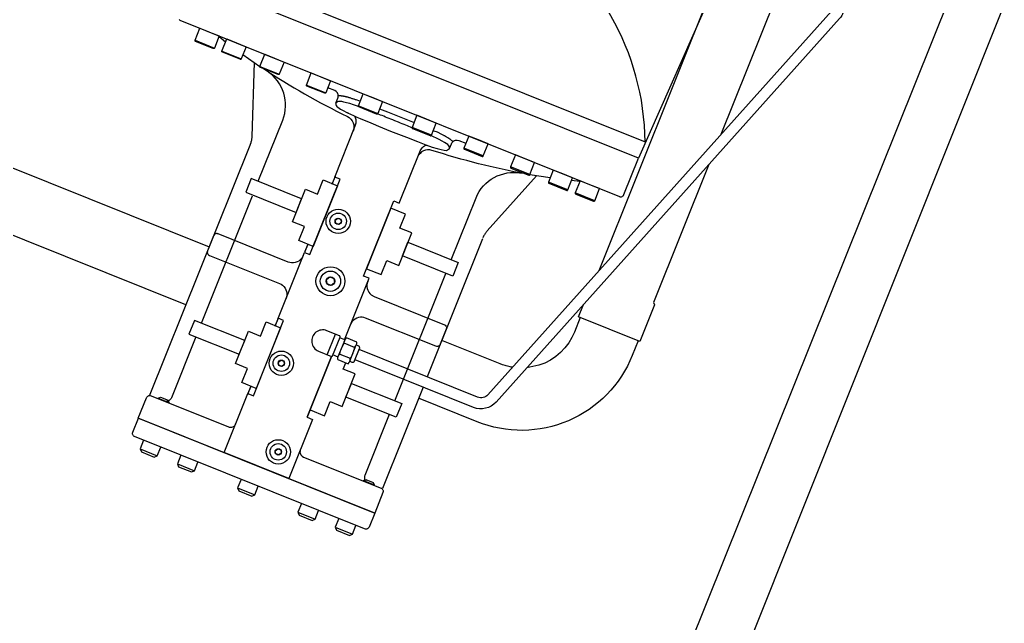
# Model space of a CAD drawing. Extents: x 23618587 to 48466785, y 42305484 to 86624613.
# Drawn here: x 24361149 to 24361972, y 43355359 to 43355863 of the extents above; entities that cross this region are included whole.
import ezdxf

# ---------------------------------------------------------------- set-up
doc = ezdxf.new("R2010")
doc.units = 0
doc.header["$MEASUREMENT"] = 0
doc.layers.add('AC-W', color=7, linetype='CONTINUOUS')
doc.layers.add('楼控', color=1, linetype='CONTINUOUS')

msp = doc.modelspace()

# ---------------------------------------------------------------- linework, layer by layer
at = {"layer": 'AC-W', "color": 7, "ltscale": 300}
msp.add_arc((24162246.90911, 42870268.06754), 513099.72014, 62.6224147924, 75.1443656534, dxfattribs=at)
at = {"layer": 'AC-W', "color": 7}
for centre, radius, start, end in [((24148759.7883, 42835660.74182), 530172.67138, 79.4743453433, 79.4743453433), ((24148766.30591, 42835659.45113), 530172.67138, 78.1227654299, 78.1227654299), ((24148779.34207, 42835656.52904), 530172.67138, 76.2090487924, 76.2090487924), ((24148685.34615, 42835267.72991), 565472.67138, 66.8927523705, 67.9826562671)]:
    msp.add_arc(centre, radius, start, end, dxfattribs=at)
at = {"layer": '楼控', "color": 7}
msp.add_line((24361466.44404, 43354609.90953), (24362682.76996, 43357652.81608), dxfattribs=at)
at = {"layer": '楼控'}
for p, q in [((24361481.22589, 43354771.84552), (24362570.41506, 43357485.40293)), ((24361299.31803, 43355910.44457), (24361672.1177, 43355760.92065)), ((24361616.45349, 43355614.80545), (24361620.55355, 43355625.02789)), ((24361421.14564, 43355595.50316), (24361416.87869, 43355597.21457)), ((24361415.56298, 43355581.58421), (24361421.00836, 43355595.16089)), ((24361429.29796, 43355589.21369), (24361420.60432, 43355592.70057)), ((24361425.23779, 43355577.7038), (24361430.69233, 43355591.3033)), ((24361415.4257, 43355581.24194), (24361411.15874, 43355582.95335)), ((24361416.97101, 43355583.64185), (24361425.66465, 43355580.15497)), ((24361419.70756, 43355571.04819), (24361421.86741, 43355576.43323))]:
    msp.add_line(p, q, dxfattribs=at)
for points in [[(24361893.03459, 43356173.69133), (24361934.9968, 43356156.86096, -0.414768), (24361944.40819, 43356134.88852), (24361837.78842, 43355869.05939, -0.087486), (24361834.70219, 43355864.0724), (24361547.55134, 43355543.53243, -0.315294), (24361528.67428, 43355539.13085), (24361429.64437, 43355578.85014)], [(24361889.60262, 43356165.1346), (24361931.58765, 43356148.29508, -0.415003), (24361935.85145, 43356138.32048), (24361829.23169, 43355872.49136, -0.087478), (24361827.8189, 43355870.22373), (24361540.66805, 43355549.68375, -0.315303), (24361532.10625, 43355547.68758), (24361433.07634, 43355587.40687)], [(24361672.15431, 43355761.01193, 0.259028), (24361567.49255, 43355944.33341, 0.463074), (24361553.49099, 43355939.67163), (24361552.31039, 43355936.72811, -1), (24361507.40467, 43355954.73907), (24361508.58526, 43355957.68259, 0.463019), (24361501.68558, 43355970.72753, 0.259116), (24361299.31803, 43355910.44457)], [(24361348.69944, 43355728.05125), (24361369.14481, 43355779.02656, 0.357248), (24361356.24957, 43355819.98477)], [(24361353.03762, 43355822.14716, 0.031959), (24361423.2466, 43355782.22652, -0.395128), (24361428.0469, 43355769.89116)], [(24361288.18576, 43355624.72656), (24360986.14455, 43355745.87041, -1), (24361005.59236, 43355794.35855), (24361307.63357, 43355673.21471)], [(24361572.40939, 43355734.16069, -0.032011), (24361493.93661, 43355753.8739, 0.395131), (24361481.9429, 43355748.27435)], [(24361510.11288, 43355662.51628), (24361530.8328, 43355714.17612, -0.357306), (24361568.45651, 43355734.872)], [(24361406.03713, 43355603.20524, 1), (24361399.1732, 43355586.09177), (24361409.87482, 43355581.79953), (24361409.87482, 43355581.79953), (24361409.96609, 43355581.76292), (24361410.09848, 43355581.7628), (24361410.1989, 43355581.74901), (24361410.34045, 43355581.7717), (24361410.45918, 43355581.80355), (24361410.56424, 43355581.86736), (24361410.67845, 43355581.954), (24361410.73788, 43355582.03612), (24361410.86588, 43355582.22317), (24361417.1624, 43355597.92192), (24361417.1624, 43355597.92192), (24361417.17619, 43355598.02235), (24361417.19913, 43355598.14559), (24361417.22207, 43355598.26883), (24361417.19022, 43355598.38756), (24361417.15838, 43355598.50629), (24361417.09456, 43355598.61135), (24361417.00793, 43355598.72556), (24361416.93496, 43355598.8078), (24361416.73875, 43355598.91299), (24361406.03713, 43355603.20524)], [(24361420.60432, 43355592.70057, -0.223507), (24361422.42555, 43355597.24134)], [(24361416.98932, 43355583.68748, -0.107708), (24361420.62262, 43355592.74621)], [(24361425.66465, 43355580.15497, 0.107703), (24361429.29796, 43355589.21369)], [(24361429.29796, 43355589.21369, 0.223483), (24361431.11919, 43355593.75447)], [(24361666.31072, 43355594.80852), (24361661.4236, 43355582.62373, -0.414214), (24361531.62596, 43355527.13961), (24361482.77273, 43355546.73385)], [(24361415.15893, 43355579.12389, -0.223397), (24361416.97101, 43355583.64185)], [(24361423.85257, 43355575.63701, 0.223397), (24361425.66465, 43355580.15497)]]:
    msp.add_lwpolyline(points, format="xyb", dxfattribs=at)
for points in [[(24361654.46367, 43355716.90483), (24361666.70892, 43355747.43525), (24361293.90925, 43355896.95917)], [(24361633.57289, 43355653.39363), (24361728.2311, 43355889.39969)], [(24361729.32185, 43355889.01519), (24361666.70892, 43355747.43525)], [(24361780.61796, 43355879.67233), (24361735.48989, 43355767.15701)], [(24361282.52371, 43355863.09071), (24361283.27658, 43355862.6563), (24361354.58268, 43355834.05658), (24361650.69122, 43355715.29224), (24361650.69122, 43355715.29224), (24361651.1111, 43355715.15032), (24361651.53561, 43355715.08601), (24361651.98758, 43355715.09015), (24361652.467, 43355715.16275), (24361652.9191, 43355715.29929), (24361653.33019, 43355715.53173), (24361653.71395, 43355715.82812), (24361654.02926, 43355716.15196), (24361654.46367, 43355716.90483)], [(24361308.04773, 43355852.69451), (24361316.12528, 43355849.45473), (24361312.07098, 43355839.34638), (24361312.07098, 43355839.34638), (24361312.03438, 43355839.25511), (24361311.9658, 43355839.15017), (24361311.88356, 43355839.0772), (24361311.80131, 43355839.00424), (24361311.67343, 43355838.94957), (24361311.57752, 43355838.90857), (24361311.46795, 43355838.89955), (24361311.33555, 43355838.89967), (24361311.14386, 43355838.95007), (24361296.31219, 43355844.89881), (24361296.31219, 43355844.89881), (24361296.22092, 43355844.93542), (24361296.11598, 43355845.00399), (24361296.04301, 43355845.08624), (24361295.97004, 43355845.16848), (24361295.90623, 43355845.27354), (24361295.87438, 43355845.39227), (24361295.86535, 43355845.50185), (24361295.85633, 43355845.61142), (24361295.91587, 43355845.82594), (24361299.97017, 43355855.93429), (24361308.04773, 43355852.69451)], [(24361295.89306, 43355845.83509), (24361312.07098, 43355839.34638)], [(24361315.91479, 43355848.92992), (24361321.47587, 43355844.63335)], [(24361330.50059, 43355843.68903), (24361338.57814, 43355840.44925), (24361334.52385, 43355830.3409), (24361334.52385, 43355830.3409), (24361334.48724, 43355830.24963), (24361334.41866, 43355830.14469), (24361334.33642, 43355830.07172), (24361334.25417, 43355829.99876), (24361334.14911, 43355829.93494), (24361334.03039, 43355829.90309), (24361333.92081, 43355829.89407), (24361333.78842, 43355829.89419), (24361333.59672, 43355829.94459), (24361318.76505, 43355835.89333), (24361318.76505, 43355835.89333), (24361318.67378, 43355835.92994), (24361318.56884, 43355835.99851), (24361318.49588, 43355836.08076), (24361318.42291, 43355836.163), (24361318.35909, 43355836.26806), (24361318.32725, 43355836.38679), (24361318.2954, 43355836.50552), (24361318.30919, 43355836.60594), (24361318.34592, 43355836.82961), (24361322.40022, 43355846.93796), (24361330.50059, 43355843.68903)], [(24361318.34592, 43355836.82961), (24361334.52385, 43355830.3409)], [(24361345.37728, 43355827.28571), (24361343.37475, 43355765.49625), (24361343.37475, 43355765.49625), (24361343.34216, 43355764.82062), (24361343.28675, 43355764.15413), (24361343.20853, 43355763.4968), (24361343.09834, 43355762.82581), (24361342.98814, 43355762.15481), (24361342.82316, 43355761.4793), (24361342.64451, 43355760.83576), (24361342.46587, 43355760.19222), (24361342.00815, 43355758.91893), (24361341.66953, 43355758.07467), (24361257.65498, 43355548.60588)], [(24361335.95155, 43355833.9005), (24361350.10851, 43355824.09015)], [(24361362.26318, 43355830.94957), (24361370.34073, 43355827.70979), (24361366.28643, 43355817.60144), (24361366.28643, 43355817.60144), (24361366.24983, 43355817.51017), (24361366.18125, 43355817.40523), (24361366.09901, 43355817.33226), (24361365.99394, 43355817.26845), (24361365.88888, 43355817.20463), (24361365.79297, 43355817.16363), (24361365.66058, 43355817.16376), (24361365.551, 43355817.15473), (24361365.33649, 43355817.21428), (24361350.52764, 43355823.15387), (24361350.52764, 43355823.15387), (24361350.41355, 43355823.19963), (24361350.33143, 43355823.25905), (24361350.25846, 43355823.3413), (24361350.18549, 43355823.42354), (24361350.12168, 43355823.5286), (24361350.08983, 43355823.64733), (24361350.05799, 43355823.76606), (24361350.07178, 43355823.86648), (24361350.10851, 43355824.09015), (24361354.1628, 43355834.1985), (24361362.26318, 43355830.94957)], [(24361350.10851, 43355824.09015), (24361366.28643, 43355817.60144)], [(24361401.14496, 43355815.35471), (24361409.22252, 43355812.11494), (24361405.16822, 43355802.00659), (24361405.16822, 43355802.00659), (24361405.13161, 43355801.91531), (24361405.06304, 43355801.81038), (24361404.98079, 43355801.73741), (24361404.89855, 43355801.66444), (24361404.79349, 43355801.60062), (24361404.67476, 43355801.56878), (24361404.56519, 43355801.55975), (24361404.45561, 43355801.55072), (24361404.2411, 43355801.61027), (24361389.40943, 43355807.55901), (24361389.40943, 43355807.55901), (24361389.31816, 43355807.59562), (24361389.23604, 43355807.65505), (24361389.14025, 43355807.74644), (24361389.06728, 43355807.82869), (24361389.00347, 43355807.93375), (24361388.97162, 43355808.05247), (24361388.96259, 43355808.16205), (24361388.95356, 43355808.27163), (24361389.01311, 43355808.48614), (24361393.06741, 43355818.59449), (24361401.14496, 43355815.35471)], [(24361389.01311, 43355808.48614), (24361405.16822, 43355802.00659)], [(24361413.65619, 43355793.38394), (24361415.32184, 43355797.5368), (24361415.32184, 43355797.5368), (24361415.53246, 43355798.19401), (24361415.63814, 43355798.9198), (24361415.65254, 43355799.68219), (24361415.54371, 43355800.46752), (24361415.27051, 43355801.23931), (24361414.91507, 43355801.93813), (24361414.4226, 43355802.55947), (24361413.8707, 43355803.0987), (24361412.62048, 43355803.81205), (24361406.82472, 43355806.13664)], [(24361432.43054, 43355790.46287), (24361428.43264, 43355791.85446), (24361425.18773, 43355792.94403), (24361422.53145, 43355793.71805), (24361420.34519, 43355794.27705), (24361418.52853, 43355794.63484), (24361417.02669, 43355794.7869), (24361415.826, 43355794.7652), (24361414.86251, 43355794.5424), (24361413.65619, 43355793.38394), (24361413.65619, 43355793.38394), (24361413.50488, 43355792.67646), (24361413.60468, 43355792.0007), (24361413.92364, 43355791.343), (24361414.46626, 43355790.64857), (24361415.23255, 43355789.9174), (24361416.24532, 43355789.14036), (24361417.52739, 43355788.30827), (24361419.11525, 43355787.38004), (24361423.40001, 43355785.18469)], [(24361415.65706, 43355799.6274), (24361415.84424, 43355799.63179), (24361416.03142, 43355799.63618), (24361416.19578, 43355799.64972), (24361416.37381, 43355799.6313), (24361416.561, 43355799.63569), (24361416.74818, 43355799.64008), (24361416.90339, 43355799.6308), (24361417.09057, 43355799.63519), (24361417.44663, 43355799.59834), (24361417.44663, 43355799.59834), (24361417.62466, 43355799.57991), (24361417.81184, 43355799.5843), (24361417.98987, 43355799.56587), (24361418.1679, 43355799.54744), (24361418.33678, 43355799.5062), (24361418.51481, 43355799.48777), (24361418.69284, 43355799.46934), (24361418.84805, 43355799.46007), (24361419.19495, 43355799.4004), (24361419.19495, 43355799.4004), (24361419.56468, 43355799.33157), (24361419.88877, 43355799.28105), (24361420.21286, 43355799.23053), (24361420.50498, 43355799.16634), (24361420.80625, 43355799.12497), (24361421.09837, 43355799.06079), (24361421.36767, 43355799.00575), (24361421.62782, 43355798.9279), (24361422.11163, 43355798.81331), (24361422.11163, 43355798.81331), (24361422.57263, 43355798.70788), (24361423.02447, 43355798.57963), (24361423.43068, 43355798.46968), (24361423.81407, 43355798.36889), (24361424.18831, 43355798.24528), (24361424.51692, 43355798.13997), (24361424.84552, 43355798.03466), (24361425.1513, 43355797.9385), (24361425.69894, 43355797.71886), (24361425.69894, 43355797.71886), (24361426.36529, 43355797.53106), (24361427.00883, 43355797.35241), (24361427.6204, 43355797.16009), (24361428.20916, 43355796.97693), (24361428.75227, 43355796.81207), (24361429.26342, 43355796.63355), (24361429.77457, 43355796.45503), (24361430.24008, 43355796.29481), (24361431.11631, 43355795.96985), (24361433.97332, 43355795.03586)], [(24361444.52189, 43355797.95693), (24361452.59944, 43355794.71716), (24361448.54515, 43355784.6088), (24361448.54515, 43355784.6088), (24361448.50854, 43355784.51753), (24361448.43996, 43355784.41259), (24361448.35772, 43355784.33963), (24361448.27547, 43355784.26666), (24361448.17041, 43355784.20284), (24361448.05168, 43355784.171), (24361447.94211, 43355784.16197), (24361447.83253, 43355784.15294), (24361447.61802, 43355784.21249), (24361432.78635, 43355790.16123), (24361432.78635, 43355790.16123), (24361432.69508, 43355790.19784), (24361432.61296, 43355790.25726), (24361432.51717, 43355790.34866), (24361432.44421, 43355790.4309), (24361432.38039, 43355790.53596), (24361432.34854, 43355790.65469), (24361432.33952, 43355790.76427), (24361432.33049, 43355790.87384), (24361432.39004, 43355791.08836), (24361436.44433, 43355801.19671), (24361444.52189, 43355797.95693)], [(24361432.39004, 43355791.08836), (24361448.54515, 43355784.6088)], [(24361450.19249, 43355788.71603), (24361456.8097, 43355786.06198), (24361476.22777, 43355778.2737), (24361478.94311, 43355777.18463)], [(24361365.09091, 43355612.92648), (24361387.42157, 43355668.60228), (24361391.9167, 43355666.79935), (24361417.13937, 43355729.68562), (24361412.64423, 43355731.48855), (24361429.83152, 43355774.34066), (24361429.83152, 43355774.34066), (24361430.12902, 43355775.14844), (24361430.3261, 43355775.97001), (24361430.48669, 43355776.8327), (24361430.56052, 43355777.67721), (24361430.55675, 43355778.52636), (24361430.47537, 43355779.38015), (24361430.30724, 43355780.21576), (24361430.08883, 43355780.99206), (24361429.42822, 43355782.44901)], [(24361424.31273, 43355784.81861), (24361423.40001, 43355785.18469), (24361423.40001, 43355785.18469), (24361425.74099, 43355784.08683), (24361428.25084, 43355782.94773), (24361430.99802, 43355781.73992), (24361434.00535, 43355780.45426), (24361437.26368, 43355779.06794), (24361440.8278, 43355777.58545), (24361444.757, 43355775.95653), (24361449.11974, 43355774.15373), (24361459.37867, 43355770.01255), (24361459.37867, 43355770.01255), (24361472.51729, 43355764.79584), (24361481.87277, 43355761.17595), (24361488.78222, 43355758.5901), (24361494.11272, 43355756.69052), (24361498.27047, 43355755.36727), (24361501.56578, 43355754.46939), (24361504.17667, 43355753.97847), (24361506.20357, 43355753.8807), (24361508.57887, 43355755.31199), (24361508.57887, 43355755.31199), (24361508.7303, 43355756.15186), (24361508.52105, 43355756.95099), (24361507.9877, 43355757.80063), (24361507.11196, 43355758.65516), (24361505.92128, 43355759.58303), (24361504.36088, 43355760.57972), (24361502.39427, 43355761.68636), (24361499.93018, 43355762.93955), (24361492.98938, 43355766.1737)], [(24361477.24073, 43355772.80809), (24361475.97208, 43355773.34342), (24361474.67145, 43355773.86508), (24361473.35716, 43355774.41871), (24361471.98809, 43355774.96782), (24361470.57337, 43355775.53524), (24361469.11302, 43355776.12096), (24361467.60704, 43355776.72499), (24361466.08739, 43355777.36098), (24361462.84724, 43355778.66056), (24361462.84724, 43355778.66056), (24361461.20435, 43355779.31949), (24361459.62991, 43355779.95098), (24361458.07829, 43355780.57331), (24361456.5723, 43355781.17733), (24361455.13477, 43355781.7539), (24361453.72006, 43355782.32132), (24361452.32816, 43355782.87959), (24361451.00472, 43355783.4104), (24361448.42629, 43355784.44456)], [(24361489.42761, 43355779.94597), (24361481.35006, 43355783.18575), (24361477.29576, 43355773.0774), (24361477.29576, 43355773.0774), (24361477.25916, 43355772.98612), (24361477.23621, 43355772.86288), (24361477.24524, 43355772.75331), (24361477.25427, 43355772.64373), (24361477.30894, 43355772.51585), (24361477.34993, 43355772.41994), (24361477.4229, 43355772.3377), (24361477.51869, 43355772.2463), (24361477.7149, 43355772.14112), (24361492.52375, 43355766.20153), (24361492.52375, 43355766.20153), (24361492.61502, 43355766.16492), (24361492.73826, 43355766.14198), (24361492.84784, 43355766.15101), (24361492.95741, 43355766.16004), (24361493.07614, 43355766.19188), (24361493.1812, 43355766.2557), (24361493.28626, 43355766.31951), (24361493.34569, 43355766.40163), (24361493.47369, 43355766.58869), (24361497.52799, 43355776.69704), (24361489.42761, 43355779.94597)], [(24361493.47369, 43355766.58869), (24361477.29576, 43355773.0774)], [(24361495.05697, 43355770.5362), (24361495.55897, 43355770.33485), (24361498.29712, 43355769.23663), (24361498.29712, 43355769.23663), (24361498.80363, 43355768.9805), (24361499.31014, 43355768.72437), (24361499.81665, 43355768.46824), (24361500.33682, 43355768.18014), (24361500.86615, 43355767.91485), (24361501.39548, 43355767.64957), (24361501.96129, 43355767.34317), (24361502.51343, 43355767.06874), (24361503.68618, 43355766.49241), (24361503.68618, 43355766.49241), (24361503.98732, 43355766.31865), (24361504.29762, 43355766.1677), (24361504.62159, 43355765.98479), (24361504.94555, 43355765.80188), (24361505.29234, 43355765.60981), (24361505.63912, 43355765.41774), (24361505.9859, 43355765.22568), (24361506.34635, 43355765.00164), (24361507.09922, 43355764.56723), (24361507.09922, 43355764.56723), (24361507.2498, 43355764.48035), (24361507.39122, 43355764.37065), (24361507.54179, 43355764.28377), (24361507.69237, 43355764.19689), (24361507.8566, 43355764.07804), (24361508.02084, 43355763.95919), (24361508.19424, 43355763.86315), (24361508.38129, 43355763.73515), (24361508.75541, 43355763.47915), (24361508.75541, 43355763.47915), (24361508.87401, 43355763.3786), (24361509.00177, 43355763.30087), (24361509.14319, 43355763.19117), (24361509.27095, 43355763.11344), (24361509.41237, 43355763.00374), (24361509.53097, 43355762.90319), (24361509.67239, 43355762.79349), (24361509.81382, 43355762.68379), (24361510.09666, 43355762.4644), (24361510.09666, 43355762.4644), (24361510.17878, 43355762.40497), (24361510.25175, 43355762.32273), (24361510.33387, 43355762.2633), (24361510.41599, 43355762.20388), (24361510.46614, 43355762.13078), (24361510.54826, 43355762.07136), (24361510.63038, 43355762.01193), (24361510.70335, 43355761.92969), (24361510.84477, 43355761.81999), (24361510.84477, 43355761.81999), (24361510.91774, 43355761.73775), (24361510.97704, 43355761.68747), (24361511.03634, 43355761.6372), (24361511.08649, 43355761.56411), (24361511.14579, 43355761.51383), (24361511.22791, 43355761.45441), (24361511.27806, 43355761.38132), (24361511.33736, 43355761.33104), (24361511.44681, 43355761.20768)], [(24361508.57887, 43355755.31199), (24361510.24451, 43355759.46486), (24361510.24451, 43355759.46486), (24361510.5464, 43355760.08545), (24361510.97153, 43355760.68311), (24361511.48794, 43355761.24416), (24361512.1321, 43355761.72748), (24361512.84007, 43355762.10574), (24361513.60271, 43355762.35612), (24361514.36522, 43355762.4741), (24361515.13677, 43355762.48251), (24361516.53342, 43355762.13425), (24361522.32918, 43355759.80966)], [(24361532.80454, 43355762.54819), (24361524.72698, 43355765.78797), (24361520.67269, 43355755.67961), (24361520.67269, 43355755.67961), (24361520.63608, 43355755.58834), (24361520.61314, 43355755.4651), (24361520.62217, 43355755.35552), (24361520.65401, 43355755.2368), (24361520.68586, 43355755.11807), (24361520.72686, 43355755.02216), (24361520.79983, 43355754.93992), (24361520.89561, 43355754.84852), (24361521.069, 43355754.75249), (24361535.90067, 43355748.80375), (24361535.90067, 43355748.80375), (24361535.99194, 43355748.76714), (24361536.11518, 43355748.7442), (24361536.22476, 43355748.75322), (24361536.33434, 43355748.76225), (24361536.45306, 43355748.7941), (24361536.55812, 43355748.85791), (24361536.66319, 43355748.92173), (24361536.72261, 43355749.00385), (24361536.85061, 43355749.19091), (24361540.90491, 43355759.29926), (24361532.80454, 43355762.54819)], [(24361420.73492, 43355595.66789), (24361441.31757, 43355646.98547), (24361436.82243, 43355648.78839), (24361462.0451, 43355711.67466), (24361466.54023, 43355709.87174), (24361483.72752, 43355752.72385), (24361483.72752, 43355752.72385), (24361484.12093, 43355753.57263), (24361484.56913, 43355754.42592), (24361485.06747, 43355755.20612), (24361485.63879, 43355755.90408), (24361486.23743, 43355756.53809), (24361486.88623, 43355757.09902), (24361487.56687, 43355757.54122), (24361488.24288, 43355757.90581), (24361489.61282, 43355758.28345)], [(24361536.85061, 43355749.19091), (24361520.67269, 43355755.67961)], [(24361571.70914, 43355746.94418), (24361563.63159, 43355750.18396), (24361559.57729, 43355740.07561), (24361559.57729, 43355740.07561), (24361559.54069, 43355739.98433), (24361559.51774, 43355739.86109), (24361559.52677, 43355739.75152), (24361559.5358, 43355739.64194), (24361559.56765, 43355739.52321), (24361559.63146, 43355739.41815), (24361559.70443, 43355739.33591), (24361559.7774, 43355739.25366), (24361559.97361, 43355739.14848), (24361574.80528, 43355733.19974), (24361574.80528, 43355733.19974), (24361574.89655, 43355733.16313), (24361574.99697, 43355733.14934), (24361575.12937, 43355733.14922), (24361575.23894, 43355733.15824), (24361575.35767, 43355733.19009), (24361575.46273, 43355733.25391), (24361575.54497, 43355733.32687), (24361575.62722, 43355733.39984), (24361575.7324, 43355733.59605), (24361579.7867, 43355743.7044), (24361571.70914, 43355746.94418)], [(24361575.7324, 43355733.59605), (24361559.57729, 43355740.07561)], [(24361603.47173, 43355734.20472), (24361595.37136, 43355737.45365), (24361591.31706, 43355727.3453), (24361591.31706, 43355727.3453), (24361591.30327, 43355727.24487), (24361591.28033, 43355727.12163), (24361591.26654, 43355727.02121), (24361591.29839, 43355726.90248), (24361591.33023, 43355726.78375), (24361591.39405, 43355726.67869), (24361591.46702, 43355726.59645), (24361591.53999, 43355726.5142), (24361591.7362, 43355726.40902), (24361606.54505, 43355720.46943), (24361606.54505, 43355720.46943), (24361606.63632, 43355720.43282), (24361606.75956, 43355720.40988), (24361606.86913, 43355720.41891), (24361606.97871, 43355720.42794), (24361607.09744, 43355720.45978), (24361607.2025, 43355720.5236), (24361607.30756, 43355720.58741), (24361607.36699, 43355720.66953), (24361607.49499, 43355720.85659), (24361611.54929, 43355730.96494), (24361603.47173, 43355734.20472)], [(24361725.45939, 43355742.14854), (24361679.18733, 43355626.78098), (24361680.05744, 43355624.7897), (24361667.79388, 43355594.21365), (24361616.45349, 43355614.80545)], [(24361384.97998, 43355713.49972), (24361342.9265, 43355730.36669), (24361338.35054, 43355718.95771), (24361380.40402, 43355702.09074), (24361384.97998, 43355713.49972)], [(24361414.97037, 43355724.27777), (24361394.64397, 43355673.5991), (24361382.52764, 43355678.45877), (24361387.25918, 43355690.25565), (24361377.26492, 43355694.26418), (24361388.12824, 43355721.34909), (24361398.1225, 43355717.34055), (24361402.85404, 43355729.13743), (24361414.97037, 43355724.27777)], [(24361412.64423, 43355731.48855), (24361410.19152, 43355725.37334)], [(24361412.91879, 43355732.17309), (24361410.47523, 43355726.0807)], [(24361581.36052, 43355732.63665), (24361540.11112, 43355686.58847), (24361540.11112, 43355686.58847), (24361539.66781, 43355686.07757), (24361539.24731, 43355685.55752), (24361538.84964, 43355685.02832), (24361538.46563, 43355684.46715), (24361538.10444, 43355683.89682), (24361537.75691, 43355683.29453), (24361537.41854, 43355682.71505), (24361537.1258, 43355682.11727), (24361536.57681, 43355680.88059)], [(24361592.74476, 43355730.9049), (24361575.72325, 43355733.57323)], [(24361617.61373, 43355727.92336), (24361610.62494, 43355728.66033)], [(24361625.92459, 43355725.19924), (24361617.82422, 43355728.44817), (24361613.76993, 43355718.33982), (24361613.76993, 43355718.33982), (24361613.75614, 43355718.23939), (24361613.73319, 43355718.11615), (24361613.7194, 43355718.01573), (24361613.75125, 43355717.897), (24361613.7831, 43355717.77827), (24361613.84691, 43355717.67321), (24361613.91988, 43355717.59097), (24361613.99285, 43355717.50872), (24361614.18906, 43355717.40354), (24361628.99791, 43355711.46395), (24361628.99791, 43355711.46395), (24361629.112, 43355711.41819), (24361629.21242, 43355711.4044), (24361629.322, 43355711.41343), (24361629.45439, 43355711.4133), (24361629.5503, 43355711.4543), (24361629.65536, 43355711.51812), (24361629.76042, 43355711.58193), (24361629.84267, 43355711.6549), (24361629.94785, 43355711.85111), (24361634.00215, 43355721.95946), (24361625.92459, 43355725.19924)], [(24361607.49499, 43355720.85659), (24361591.31706, 43355727.3453)], [(24361301.14611, 43355609.48918), (24361343.84892, 43355715.95774)], [(24361629.94785, 43355711.85111), (24361613.76993, 43355718.33982)], [(24361459.59239, 43355705.55945), (24361439.27514, 43355654.9036), (24361451.39147, 43355650.04394), (24361456.11386, 43355661.818), (24361466.10812, 43355657.80946), (24361476.98059, 43355684.91719), (24361466.98633, 43355688.92573), (24361471.70872, 43355700.69979), (24361459.59239, 43355705.55945)], [(24361413.10833, 43355695.59573), (24361415.20078, 43355697.24642), (24361417.66512, 43355696.25801), (24361418.03701, 43355693.61892), (24361415.95371, 43355691.99105), (24361413.48937, 43355692.97946), (24361413.10833, 43355695.59573)], [(24361386.35995, 43355665.9554), (24361385.74702, 43355664.69138), (24361384.91957, 43355663.48691), (24361383.86395, 43355662.37397), (24361382.6076, 43355661.42099), (24361381.19165, 43355660.66448), (24361379.66637, 43355660.16372), (24361378.10937, 43355659.91408), (24361376.57544, 43355659.92008), (24361373.77297, 43355660.59379), (24361315.10802, 43355684.12336), (24361315.10802, 43355684.12336), (24361314.70181, 43355684.2333), (24361314.2773, 43355684.29761), (24361313.81167, 43355684.32544), (24361313.35506, 43355684.24369), (24361312.89382, 43355684.08434), (24361312.4599, 43355683.86104), (24361312.08529, 43355683.58748), (24361311.78365, 43355683.23166), (24361311.33558, 43355682.51076), (24361306.28372, 43355669.91526), (24361306.28372, 43355669.91526), (24361306.17378, 43355669.50905), (24361306.10947, 43355669.08453), (24361306.08164, 43355668.6189), (24361306.16339, 43355668.16229), (24361306.32274, 43355667.70105), (24361306.54604, 43355667.26714), (24361306.81961, 43355666.89253), (24361307.16627, 43355666.56807), (24361307.89632, 43355666.14281), (24361366.56127, 43355642.61325), (24361366.56127, 43355642.61325), (24361367.82528, 43355642.00032), (24361369.05257, 43355641.16372), (24361370.16551, 43355640.1081), (24361371.11849, 43355638.85175), (24361371.87501, 43355637.4358), (24361372.37576, 43355635.91052), (24361372.6254, 43355634.35352), (24361372.6194, 43355632.81959), (24361371.95484, 43355630.03994)], [(24361536.23819, 43355680.03632), (24361489.93867, 43355564.60031)], [(24361389.87428, 43355674.71749), (24361387.42157, 43355668.60228)], [(24361390.14884, 43355675.40203), (24361387.70528, 43355669.30964)], [(24361515.88582, 43355660.20084), (24361511.30986, 43355648.79187), (24361469.25638, 43355665.65884), (24361473.83234, 43355677.06781), (24361515.88582, 43355660.20084)], [(24361405.78483, 43355645.90015), (24361408.57171, 43355648.09346), (24361411.85749, 43355646.77558), (24361412.3564, 43355643.2644), (24361409.56951, 43355641.0711), (24361406.28373, 43355642.38897), (24361405.78483, 43355645.90015)], [(24361462.83411, 43355544.63874), (24361505.53692, 43355651.1073)], [(24361440.25595, 43355644.33858), (24361439.82556, 43355643.00135), (24361439.6142, 43355641.54978), (24361439.6082, 43355640.01585), (24361439.83502, 43355638.468), (24361440.33578, 43355636.94272), (24361441.0923, 43355635.52677), (24361442.04527, 43355634.27043), (24361443.15822, 43355633.2148), (24361445.64952, 43355631.76528), (24361504.31447, 43355608.23571), (24361504.31447, 43355608.23571), (24361504.68407, 43355608.03449), (24361505.03537, 43355607.78764), (24361505.39118, 43355607.486), (24361505.66475, 43355607.11139), (24361505.88804, 43355606.67748), (24361506.0474, 43355606.21623), (24361506.12914, 43355605.75963), (24361506.12414, 43355605.28484), (24361505.92706, 43355604.46327), (24361500.87521, 43355591.86776), (24361500.87521, 43355591.86776), (24361500.69681, 43355591.48901), (24361500.44995, 43355591.13771), (24361500.12549, 43355590.79105), (24361499.75088, 43355590.51748), (24361499.31697, 43355590.29419), (24361498.85573, 43355590.13483), (24361498.39912, 43355590.05308), (24361497.92433, 43355590.05809), (24361497.10276, 43355590.25517), (24361438.43781, 43355613.78473), (24361438.43781, 43355613.78473), (24361437.10058, 43355614.21512), (24361435.63535, 43355614.45845), (24361434.10141, 43355614.46445), (24361432.54441, 43355614.21481), (24361431.01913, 43355613.71405), (24361429.60318, 43355612.95753), (24361428.36965, 43355611.99541), (24361427.31403, 43355610.88246), (24361425.85084, 43355608.42313)], [(24361389.54366, 43355530.91086), (24361409.94327, 43355581.77207), (24361389.54366, 43355530.91086), (24361394.0388, 43355529.10793), (24361374.22491, 43355479.70707), (24361320.32891, 43355501.32388), (24361340.1428, 43355550.72475), (24361344.63793, 43355548.92182), (24361369.8606, 43355611.80809), (24361365.36546, 43355613.61102)], [(24361365.09091, 43355612.92648), (24361362.63819, 43355606.81127)], [(24361365.36546, 43355613.61102), (24361362.91275, 43355607.49581)], [(24361617.93666, 43355614.21057), (24361613.04954, 43355602.02579), (24361613.04954, 43355602.02579), (24361610.93155, 43355597.47159), (24361608.28412, 43355593.05029), (24361605.0982, 43355588.87145), (24361601.44238, 43355585.04002), (24361597.35778, 43355581.59246), (24361592.91298, 43355578.63374), (24361588.18107, 43355576.21398), (24361583.27163, 43355574.34223), (24361573.32195, 43355572.31996)], [(24361337.42665, 43355594.93764), (24361295.37317, 43355611.80462), (24361290.79721, 43355600.39564), (24361332.85069, 43355583.52867), (24361337.42665, 43355594.93764)], [(24361367.40789, 43355605.69288), (24361347.09065, 43355555.03703), (24361334.97431, 43355559.8967), (24361339.6967, 43355571.67076), (24361329.70244, 43355575.67929), (24361340.57491, 43355602.78702), (24361350.56917, 43355598.77848), (24361355.29156, 43355610.55255), (24361367.40789, 43355605.69288)], [(24361296.57015, 43355598.08021), (24361276.16139, 43355547.19618), (24361276.16139, 43355547.19618), (24361275.85035, 43355546.55276), (24361275.42522, 43355545.9551), (24361274.90882, 43355545.39405), (24361274.26466, 43355544.91073), (24361273.55668, 43355544.53248), (24361272.79404, 43355544.2821), (24361272.03153, 43355544.16411), (24361271.25999, 43355544.1557), (24361269.86333, 43355544.50397)], [(24361406.45212, 43355583.17231), (24361413.29324, 43355600.29493)], [(24361431.11919, 43355593.75447), (24361422.42555, 43355597.24134)], [(24361425.23779, 43355577.7038), (24361426.92632, 43355577.02656), (24361426.92632, 43355577.02656), (24361427.17731, 43355576.92589), (24361427.45577, 43355576.89367), (24361427.74337, 43355576.88427), (24361428.05843, 43355576.94333), (24361428.32786, 43355577.02068), (24361428.60192, 43355577.17565), (24361428.83035, 43355577.34892), (24361429.04511, 43355577.55415), (24361429.3149, 43355578.02869), (24361433.39666, 43355588.2055), (24361433.39666, 43355588.2055), (24361433.47451, 43355588.46565), (24361433.52954, 43355588.73495), (24361433.51613, 43355589.03171), (24361433.47989, 43355589.33762), (24361433.37971, 43355589.61619), (24361433.24757, 43355589.8811), (24361433.05148, 43355590.11868), (24361432.83709, 43355590.31063), (24361432.3717, 43355590.60324), (24361430.68318, 43355591.28048)], [(24361561.27902, 43355572.67361), (24361560.2383, 43355572.85263), (24361559.18391, 43355573.06362), (24361558.13868, 43355573.29742), (24361557.10259, 43355573.55405), (24361556.06651, 43355573.81067), (24361555.04873, 43355574.11293), (24361554.03095, 43355574.41519), (24361553.03147, 43355574.76309), (24361551.02801, 43355575.51367), (24361502.17478, 43355595.10791)], [(24361365.555, 43355577.03366), (24361367.64745, 43355578.68434), (24361370.11179, 43355577.69594), (24361370.48368, 43355575.05685), (24361368.40038, 43355573.42898), (24361365.93604, 43355574.41739), (24361365.555, 43355577.03366)], [(24361415.15893, 43355579.12389), (24361423.85257, 43355575.63701)], [(24361391.99637, 43355537.02607), (24361404.1127, 43355532.16641), (24361408.83509, 43355543.94047), (24361418.82935, 43355539.93193), (24361429.70182, 43355567.03966), (24361419.70756, 43355571.04819)], [(24361342.32095, 43355556.15542), (24361339.86824, 43355550.04021)], [(24361342.59551, 43355556.83996), (24361340.1428, 43355550.72475)], [(24361426.55356, 43355559.19028), (24361468.60705, 43355542.32331), (24361464.03109, 43355530.91433), (24361421.97761, 43355547.78131), (24361426.55356, 43355559.19028)], [(24361486.50671, 43355556.04358), (24361452.49821, 43355471.25207)], [(24361451.33449, 43355471.71882), (24361451.71324, 43355471.54042), (24361452.06454, 43355471.29357), (24361452.4112, 43355470.96911), (24361452.68477, 43355470.5945), (24361452.90806, 43355470.16058), (24361453.06742, 43355469.69934), (24361453.14917, 43355469.24273), (24361453.15331, 43355468.79077), (24361452.94708, 43355467.94638), (24361446.10145, 43355450.87855), (24361248.45237, 43355530.1524), (24361255.29799, 43355547.22023), (24361255.29799, 43355547.22023), (24361255.49921, 43355547.58983), (24361255.75522, 43355547.96395), (24361256.07053, 43355548.28779), (24361256.42232, 43355548.57051), (24361256.85623, 43355548.7938), (24361257.31748, 43355548.95316), (24361257.77408, 43355549.03491), (24361258.24887, 43355549.0299), (24361259.07044, 43355548.83282), (24361323.75933, 43355522.88715), (24361323.75933, 43355522.88715), (24361324.43935, 43355522.66739), (24361325.15598, 43355522.53889), (24361325.92753, 43355522.5473), (24361326.71286, 43355522.65613), (24361327.45268, 43355522.91566), (24361328.16066, 43355523.29392), (24361328.80482, 43355523.77724), (24361329.32122, 43355524.33829), (24361330.05739, 43355525.57936)], [(24361264.93465, 43355546.48078), (24361265.11769, 43355546.93714), (24361267.00391, 43355547.74344), (24361273.27885, 43355545.22666), (24361274.08514, 43355543.34044), (24361273.90211, 43355542.88408)], [(24361265.11769, 43355546.93714), (24361274.08514, 43355543.34044)], [(24361446.10145, 43355450.87855), (24361441.41567, 43355439.19576), (24361441.41567, 43355439.19576), (24361441.21446, 43355438.82616), (24361440.98127, 43355438.44289), (24361440.66596, 43355438.11905), (24361440.2822, 43355437.82266), (24361439.84829, 43355437.59937), (24361439.39619, 43355437.46283), (24361438.93959, 43355437.38108), (24361438.4648, 43355437.38609), (24361437.64323, 43355437.58317), (24361245.37918, 43355514.69717), (24361245.37918, 43355514.69717), (24361245.00043, 43355514.87557), (24361244.64913, 43355515.12242), (24361244.30247, 43355515.44688), (24361244.0289, 43355515.82149), (24361243.79645, 43355516.23259), (24361243.65992, 43355516.68468), (24361243.58732, 43355517.1641), (24361243.58318, 43355517.61607), (24361243.78941, 43355518.46046), (24361248.47518, 43355530.14325), (24361446.10145, 43355450.87855)], [(24361458.28097, 43355533.22062), (24361437.87221, 43355482.33659), (24361437.87221, 43355482.33659), (24361437.65244, 43355481.65656), (24361437.52394, 43355480.93993), (24361437.53235, 43355480.16839), (24361437.64118, 43355479.38305), (24361437.89156, 43355478.62041), (24361438.26982, 43355477.91244), (24361438.76229, 43355477.2911), (24361439.31419, 43355476.75188), (24361440.5416, 43355476.04768)], [(24361252.79501, 43355511.7228), (24361249.91216, 43355504.53514), (24361250.99178, 43355502.00952), (24361261.76185, 43355497.68982), (24361264.28747, 43355498.76944), (24361267.17032, 43355505.95709)], [(24361249.91216, 43355504.53514), (24361264.28747, 43355498.76944)], [(24361283.96433, 43355499.22129), (24361281.08148, 43355492.03363), (24361282.1611, 43355489.50801), (24361292.93117, 43355485.18831), (24361295.45679, 43355486.26793), (24361298.33964, 43355493.45558)], [(24361362.97491, 43355502.97321), (24361365.06736, 43355504.6239), (24361367.5317, 43355503.63549), (24361367.90359, 43355500.9964), (24361365.82029, 43355499.36853), (24361363.35596, 43355500.35694), (24361362.97491, 43355502.97321)], [(24361383.95339, 43355503.96255), (24361383.73362, 43355503.28253), (24361383.62794, 43355502.55674), (24361383.61353, 43355501.79435), (24361383.74518, 43355500.99987), (24361383.99556, 43355500.23723), (24361384.37382, 43355499.52925), (24361384.84348, 43355498.91706), (24361385.39537, 43355498.37784), (24361386.6456, 43355497.66449), (24361451.33449, 43355471.71882)], [(24361281.08148, 43355492.03363), (24361295.45679, 43355486.26793)], [(24361334.32355, 43355479.02302), (24361331.4407, 43355471.83537), (24361332.52032, 43355469.30975), (24361343.29039, 43355464.99004), (24361345.81601, 43355466.06966), (24361348.69886, 43355473.25732)], [(24361436.50282, 43355477.66756), (24361436.68586, 43355478.12392), (24361438.57208, 43355478.93022), (24361444.86984, 43355476.40429), (24361445.67613, 43355474.51807), (24361445.49309, 43355474.06171)], [(24361436.68586, 43355478.12392), (24361445.67613, 43355474.51807)], [(24361331.4407, 43355471.83537), (24361345.81601, 43355466.06966)], [(24361384.81968, 43355458.76984), (24361381.93682, 43355451.58219), (24361383.01644, 43355449.05657), (24361393.78651, 43355444.73687), (24361396.31213, 43355445.81648), (24361399.19498, 43355453.00414)], [(24361381.93682, 43355451.58219), (24361396.31213, 43355445.81648)], [(24361415.989, 43355446.26833), (24361413.10614, 43355439.08068), (24361414.16294, 43355436.56421), (24361424.95583, 43355432.23536), (24361427.45864, 43355433.32412), (24361430.34149, 43355440.51178)], [(24361413.10614, 43355439.08068), (24361427.45864, 43355433.32412)]]:
    msp.add_lwpolyline(points, dxfattribs=at)
for centre, radius in [((24361415.57267, 43355694.60732), 10.1671), ((24361415.57267, 43355694.60732), 6.88234), ((24361415.57267, 43355694.60732), 2.66107), ((24361409.07061, 43355644.58228), 12.09906), ((24361409.07061, 43355644.58228), 8.47947), ((24361409.07061, 43355644.58228), 3.54691), ((24361368.01934, 43355576.04525), 10.1671), ((24361368.01934, 43355576.04525), 6.88654), ((24361368.01934, 43355576.04525), 2.66554), ((24361365.43925, 43355501.98481), 10.16757), ((24361365.43925, 43355501.98481), 6.88138), ((24361365.43925, 43355501.98481), 2.66158)]:
    msp.add_circle(centre, radius, dxfattribs=at)

doc.saveas('drawing.dxf')
